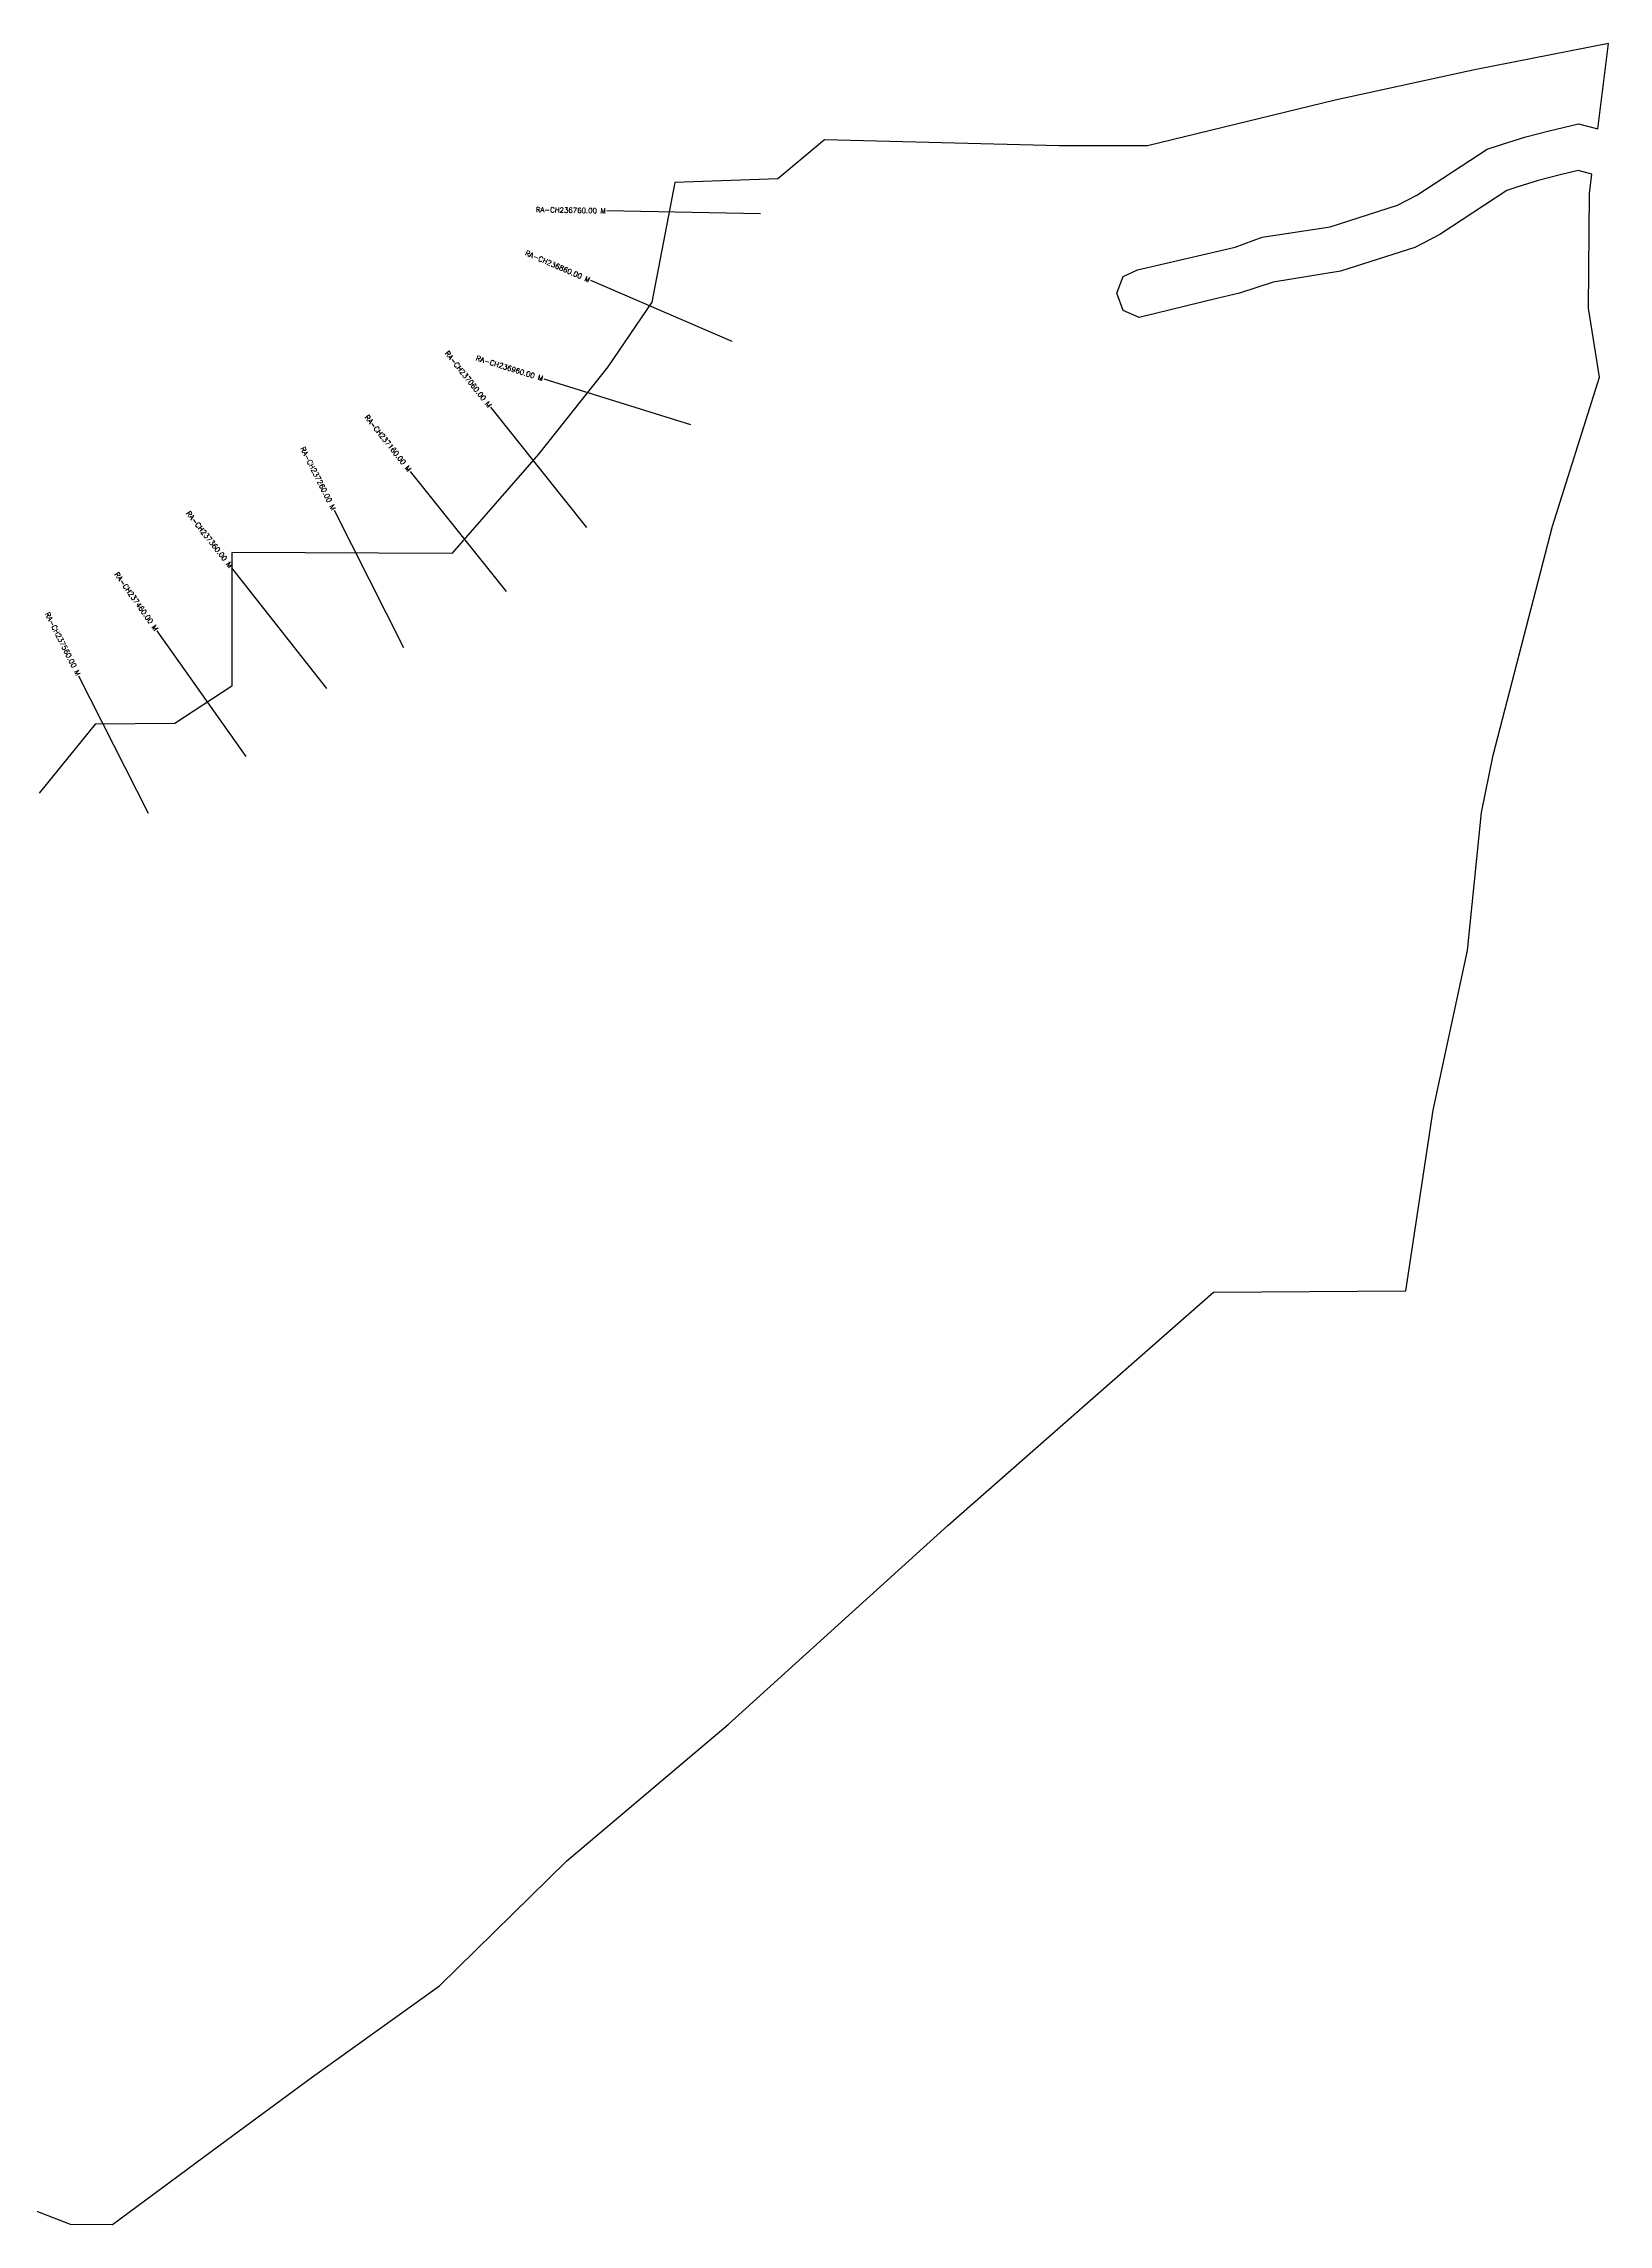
# Model space of a CAD drawing. Header units: metres. Extents: x 278749 to 282138, y 2048779 to 2051441.
# Drawn here: x 280612 to 282138, y 2048779 to 2050905 of the extents above; entities that cross this region are included whole.
import ezdxf
from ezdxf.enums import TextEntityAlignment as Align

# ---------------------------------------------------------------- set-up
doc = ezdxf.new("R2010")
doc.units = ezdxf.units.M
for name, color, linetype in [('CS', 134, 'Continuous'), ('CSMark', 6, 'Continuous'), ('VILLAGE BOUNDRY', 10, 'Continuous')]:
    doc.layers.add(name, color=color, linetype=linetype)
doc.styles.get("Standard").update_dxf_attribs({"font": 'simplex.shx'})

msp = doc.modelspace()

# ---------------------------------------------------------------- linework, layer by layer
at = {"layer": 'CS'}
for p, q in [((281311.1, 2050739), (281161.1, 2050741.7)), ((281283.2, 2050614.4), (281145.4, 2050673.8)), ((281243.1, 2050533.2), (281099.9, 2050577.9)), ((281141.5, 2050433), (281047.9, 2050550.3)), ((281063.3, 2050370.7), (280969.8, 2050487.9)), ((280963.3, 2050315.8), (280895.6, 2050449.6)), ((280888.2, 2050276.2), (280795.4, 2050394)), ((280809.4, 2050210), (280722.8, 2050332.4)), ((280714.2, 2050154.5), (280646.5, 2050288.4))]:
    msp.add_line(p, q, dxfattribs=at)
at = {"layer": 'VILLAGE BOUNDRY'}
msp.add_lwpolyline([(280562.2, 2048808.6), (280638.1, 2048779.4), (280679.1, 2048779.1), (280784.2, 2048856.5), (280874.2, 2048923), (280997.9, 2049011.5), (281122, 2049133.5), (281279.6, 2049266.5), (281493.7, 2049460.5), (281752.7, 2049687.8), (281940.1, 2049689.1), (281966.7, 2049865.1), (282000.2, 2050020.9), (282013.8, 2050155.5), (282025.4, 2050211.3), (282083.1, 2050434.6), (282129, 2050579.6), (282118.3, 2050646.9), (282119.2, 2050758.7), (282121.6, 2050777.6), (282108, 2050781.1), (282090.6, 2050776.8), (282069, 2050771.5), (282048.2, 2050764.8), (282038.7, 2050761.6), (281973.3, 2050718.7), (281948.8, 2050706.2), (281876.5, 2050683.1), (281810.8, 2050672.3), (281778, 2050661.7), (281755.9, 2050656.3), (281680.2, 2050638), (281664.6, 2050644.8), (281658.5, 2050661.5), (281664.5, 2050677.8), (281678.5, 2050684.3), (281745.7, 2050699.8), (281773.6, 2050706.3), (281799.9, 2050716), (281866.3, 2050726.3), (281931.9, 2050747.3), (281951, 2050757), (282019.3, 2050801.8), (282034.5, 2050806.8), (282057, 2050814.1), (282080, 2050819.8), (282108.3, 2050826.7), (282127.2, 2050821.8), (282137.6, 2050904.8), (282007, 2050879.4), (281871.1, 2050849.8), (281688.3, 2050805.3), (281602.3, 2050805.3), (281373.5, 2050810.9), (281327.9, 2050772.9), (281227.6, 2050769.6), (281205.1, 2050652.9), (281162, 2050589.7), (281094.6, 2050504.6), (281010.1, 2050407.9), (280795.5, 2050408.8), (280795.4, 2050278.5), (280739.9, 2050242.2), (280662.2, 2050241.6), (280607.7, 2050174.1)], dxfattribs=at)

# ---------------------------------------------------------------- texts
at = {"layer": 'CSMark'}
for s, rotation, p in [('RA-CH236760.00 M', 358.959, (281160.1, 2050741.8)), ('RA-CH236860.00 M', 336.6687, (281144.5, 2050674.2)), ('RA-CH237060.00 M', 308.5837, (281047.3, 2050551.1)), ('RA-CH236960.00 M', 342.6859, (281098.9, 2050578.2)), ('RA-CH237160.00 M', 308.5837, (280969.1, 2050488.7)), ('RA-CH237260.00 M', 296.8363, (280895.1, 2050450.5)), ('RA-CH237360.00 M', 308.2332, (280794.8, 2050394.8)), ('RA-CH237460.00 M', 305.2818, (280722.2, 2050333.3)), ('RA-CH237560.00 M', 296.831, (280646.1, 2050289.3))]:
    msp.add_text(s, height=5, rotation=rotation, dxfattribs=at).set_placement(p, align=Align.MIDDLE_RIGHT)

doc.saveas('drawing.dxf')
